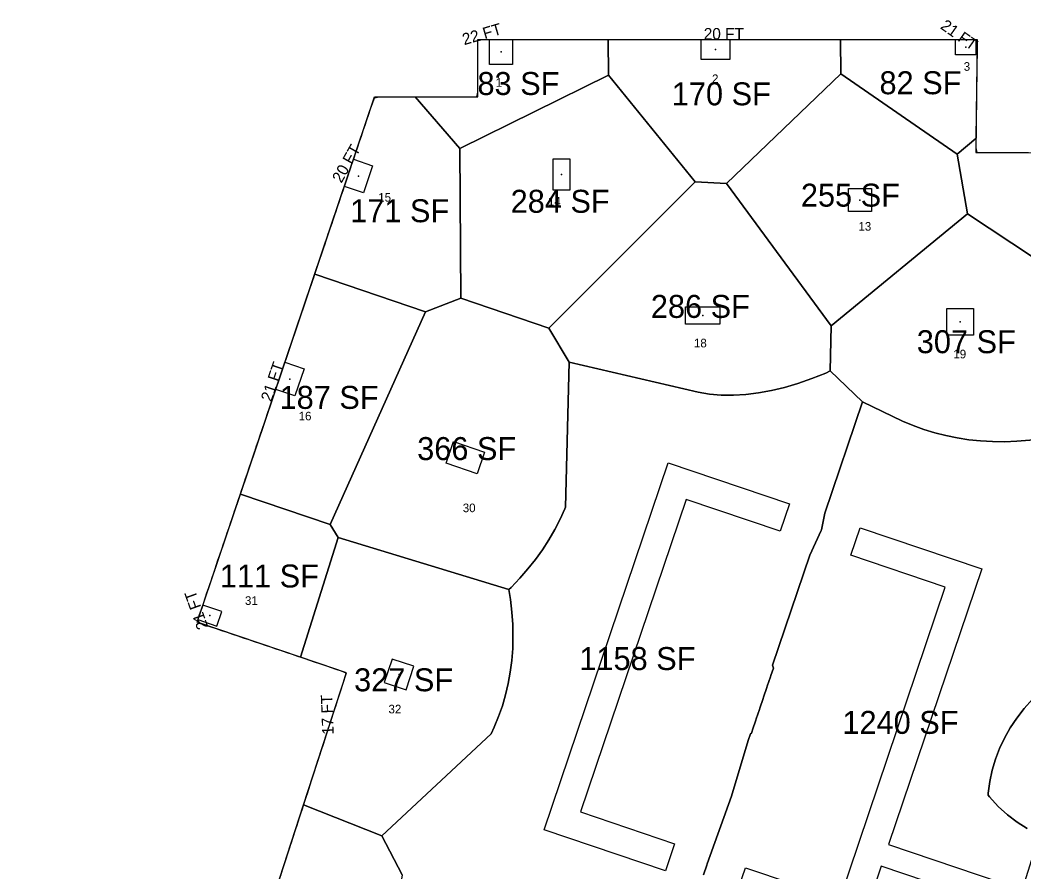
# Model space of a CAD drawing. Header units: metres. Extents: x 29 to 12657, y -13 to 49076.
# Drawn here: x 10637 to 11688, y 15845 to 16737 of the extents above; entities that cross this region are included whole.
import ezdxf
from ezdxf.enums import TextEntityAlignment as Align

# ---------------------------------------------------------------- set-up
doc = ezdxf.new("R2010")
doc.units = ezdxf.units.M
doc.layers.add('COL-IDEN', color=171, linetype='Continuous', lineweight=30)
doc.layers.add('COLS', color=52, linetype='Continuous', lineweight=20)
for name, color, linetype in [('FLOOR_5_AREA_LABELS', 3, 'Continuous'), ('FLOOR_5_BOUNDARY', 5, 'Continuous'), ('FLOOR_5_COLUMNS', 7, 'Continuous'), ('FLOOR_5_FASCADE_COLUMNS', 30, 'Continuous'), ('FLOOR_5_LARGE_TRIBUTARY', 6, 'Continuous'), ('FLOOR_5_TRIBUTARY_COL_10', 2, 'Continuous'), ('FLOOR_5_TRIBUTARY_COL_12', 2, 'Continuous'), ('FLOOR_5_TRIBUTARY_COL_13', 2, 'Continuous'), ('FLOOR_5_TRIBUTARY_COL_14', 2, 'Continuous'), ('FLOOR_5_TRIBUTARY_COL_15', 2, 'Continuous'), ('FLOOR_5_TRIBUTARY_COL_16', 2, 'Continuous'), ('FLOOR_5_TRIBUTARY_COL_21', 2, 'Continuous'), ('FLOOR_5_TRIBUTARY_COL_23', 2, 'Continuous'), ('FLOOR_5_TRIBUTARY_COL_24', 2, 'Continuous'), ('FLOOR_5_TRIBUTARY_COL_25', 2, 'Continuous'), ('FLOOR_5_TRIBUTARY_COL_36', 2, 'Continuous'), ('FLOOR_5_TRIBUTARY_COL_37', 2, 'Continuous'), ('FLOOR_5_TRIBUTARY_COL_38', 2, 'Continuous'), ('FLOOR_5_TRIBUTARY_COL_39', 2, 'Continuous'), ('FLOOR_5_TRIBUTARY_COL_8', 2, 'Continuous'), ('FLOOR_5_WALL_TRIBUTARY_45', 1, 'Continuous'), ('FLOOR_5_WALL_TRIBUTARY_46', 1, 'Continuous'), ('SLAB-RESIDENTIAL', 6, 'Continuous'), ('WALL', 4, 'Continuous')]:
    doc.layers.add(name, color=color, linetype=linetype)

msp = doc.modelspace()

# ---------------------------------------------------------------- linework, layer by layer
at = {"layer": 'COLS', "lineweight": 30}
for points in [[(11128.2, 16690.2), (11128.2, 16716.2), (11152.2, 16716.2), (11152.2, 16690.2)], [(11349.2, 16695.2), (11349.2, 16716.2), (11379.2, 16716.2), (11379.2, 16695.2)], [(11615.2, 16700.2), (11615.2, 16716.2), (11636.2, 16716.2), (11636.2, 16700.2)], [(10996.3, 16555.9), (10976.4, 16562.6), (10986, 16591.1), (11005.9, 16584.3)], [(11194.2, 16559.1), (11212.2, 16559.1), (11212.2, 16591.1), (11194.2, 16591.1)], [(11503.2, 16536.3), (11503.2, 16560.3), (11527.2, 16560.3), (11527.2, 16536.3)], [(11332.9, 16418.6), (11332.9, 16436.6), (11368.9, 16436.6), (11368.9, 16418.6)], [(11605.9, 16407.2), (11605.9, 16435.2), (11633.9, 16435.2), (11633.9, 16407.2)], [(10924.6, 16343.7), (10904.7, 16350.4), (10914.3, 16378.9), (10934.2, 16372.1)], [(11115, 16262.3), (11082.8, 16273.2), (11090.5, 16295.9), (11122.7, 16285)], [(10843.2, 16103.1), (10848.4, 16118.3), (10828.5, 16125), (10823.3, 16109.8)], [(11040.8, 16036.3), (11049.1, 16061), (11026.3, 16068.6), (11018, 16044)]]:
    msp.add_lwpolyline(points, close=True, dxfattribs=at)
at = {"layer": 'FLOOR_5_BOUNDARY'}
msp.add_lwpolyline([(10637.5, 15003.6), (10978.6, 16054.2), (10822.4, 16107), (11008, 16656.2), (11115.7, 16656.2), (11115.7, 16716.2), (11637.7, 16716.2), (11636.2, 16598.2), (12634.3, 16596.3), (12634.2, 16052.2), (12520.2, 16052.2), (12519, 15926.2), (11715.8, 15926.2), (11439.9, 15048.5), (11439.9, 15000.5), (10637.5, 15003.6)], close=True, dxfattribs=at)
at = {"layer": 'FLOOR_5_COLUMNS'}
for p in [(11625.7, 16708.2), (11140.2, 16703.2), (11364.2, 16705.7), (10991.2, 16573.5), (11203.2, 16575.1), (11515.2, 16548.3), (11350.9, 16427.6), (11619.9, 16421.2), (10919.4, 16361.3), (11102.8, 16279.1), (10835.9, 16114), (11033.6, 16052.5)]:
    msp.add_point(p, dxfattribs=at)
at = {"layer": 'FLOOR_5_FASCADE_COLUMNS'}
for points in [[(11048.9, 16656.2), (11054.9, 16656.2), (11060.9, 16656.2), (11066.9, 16656.2), (11072.9, 16656.2), (11078.9, 16656.2), (11084.9, 16656.2), (11090.9, 16656.2), (11096.9, 16656.2), (11102.9, 16656.2), (11108.9, 16656.2), (11114.9, 16656.2), (11115.7, 16661.3), (11115.7, 16667.3), (11115.7, 16673.3), (11115.7, 16679.3), (11115.7, 16685.3), (11115.7, 16691.3), (11115.7, 16697.3), (11115.7, 16703.3), (11115.7, 16709.3), (11115.7, 16715.3), (11120.9, 16716.2), (11126.9, 16716.2), (11132.9, 16716.2), (11138.9, 16716.2), (11144.9, 16716.2), (11150.9, 16716.2), (11156.9, 16716.2), (11162.9, 16716.2), (11168.9, 16716.2), (11174.9, 16716.2), (11180.9, 16716.2), (11186.9, 16716.2), (11192.9, 16716.2), (11198.9, 16716.2), (11204.9, 16716.2), (11210.9, 16716.2), (11216.9, 16716.2), (11222.9, 16716.2), (11228.9, 16716.2), (11234.9, 16716.2), (11240.9, 16716.2), (11246.9, 16716.2), (11252.9, 16716.2)], [(11252.9, 16716.2), (11258.9, 16716.2), (11264.9, 16716.2), (11270.9, 16716.2), (11276.9, 16716.2), (11282.9, 16716.2), (11288.9, 16716.2), (11294.9, 16716.2), (11300.9, 16716.2), (11306.9, 16716.2), (11312.9, 16716.2), (11318.9, 16716.2), (11324.9, 16716.2), (11330.9, 16716.2), (11336.9, 16716.2), (11342.9, 16716.2), (11348.9, 16716.2), (11354.9, 16716.2), (11360.9, 16716.2), (11366.9, 16716.2), (11372.9, 16716.2), (11378.9, 16716.2), (11384.9, 16716.2), (11390.9, 16716.2), (11396.9, 16716.2), (11402.9, 16716.2), (11408.9, 16716.2), (11414.9, 16716.2), (11420.9, 16716.2), (11426.9, 16716.2), (11432.9, 16716.2), (11438.9, 16716.2), (11444.9, 16716.2), (11450.9, 16716.2), (11456.9, 16716.2), (11462.9, 16716.2), (11468.9, 16716.2), (11474.9, 16716.2), (11480.9, 16716.2), (11486.9, 16716.2), (11492.9, 16716.2)], [(11492.9, 16716.2), (11498.9, 16716.2), (11504.9, 16716.2), (11510.9, 16716.2), (11516.9, 16716.2), (11522.9, 16716.2), (11528.9, 16716.2), (11534.9, 16716.2), (11540.9, 16716.2), (11546.9, 16716.2), (11552.9, 16716.2), (11558.9, 16716.2), (11564.9, 16716.2), (11570.9, 16716.2), (11576.9, 16716.2), (11582.9, 16716.2), (11588.9, 16716.2), (11594.9, 16716.2), (11600.9, 16716.2), (11606.9, 16716.2), (11612.9, 16716.2), (11618.9, 16716.2), (11624.9, 16716.2), (11630.9, 16716.2), (11636.9, 16716.2), (11637.7, 16711), (11637.6, 16705), (11637.5, 16699), (11637.4, 16693), (11637.4, 16687), (11637.3, 16681), (11637.2, 16675), (11637.1, 16669), (11637, 16663), (11637, 16657), (11636.9, 16651), (11636.8, 16645), (11636.7, 16639), (11636.7, 16633), (11636.6, 16627), (11636.5, 16621), (11636.4, 16615)], [(10946.2, 16473.2), (10948.1, 16478.9), (10950, 16484.6), (10951.9, 16490.2), (10953.9, 16495.9), (10955.8, 16501.6), (10957.7, 16507.3), (10959.6, 16513), (10961.6, 16518.7), (10963.5, 16524.3), (10965.4, 16530), (10967.3, 16535.7), (10969.2, 16541.4), (10971.2, 16547.1), (10973.1, 16552.8), (10975, 16558.5), (10976.9, 16564.1), (10978.8, 16569.8), (10980.8, 16575.5), (10982.7, 16581.2), (10984.6, 16586.9), (10986.5, 16592.6), (10988.5, 16598.2), (10990.4, 16603.9), (10992.3, 16609.6), (10994.2, 16615.3), (10996.1, 16621), (10998.1, 16626.7), (11000, 16632.3), (11001.9, 16638), (11003.8, 16643.7), (11005.8, 16649.4), (11007.7, 16655.1), (11012.9, 16656.2), (11018.9, 16656.2), (11024.9, 16656.2), (11030.9, 16656.2), (11036.9, 16656.2), (11042.9, 16656.2), (11048.9, 16656.2)], [(11636.4, 16615), (11636.4, 16609), (11636.3, 16603), (11637.4, 16598.2), (11643.4, 16598.2), (11649.4, 16598.2), (11655.4, 16598.1), (11661.4, 16598.1), (11667.4, 16598.1), (11673.4, 16598.1), (11679.4, 16598.1), (11685.4, 16598.1), (11691.4, 16598.1)], [(10867.4, 16240.1), (10869.3, 16245.8), (10871.2, 16251.5), (10873.2, 16257.2), (10875.1, 16262.9), (10877, 16268.6), (10878.9, 16274.3), (10880.9, 16279.9), (10882.8, 16285.6), (10884.7, 16291.3), (10886.6, 16297), (10888.5, 16302.7), (10890.5, 16308.4), (10892.4, 16314), (10894.3, 16319.7), (10896.2, 16325.4), (10898.1, 16331.1), (10900.1, 16336.8), (10902, 16342.5), (10903.9, 16348.1), (10905.8, 16353.8), (10907.8, 16359.5), (10909.7, 16365.2), (10911.6, 16370.9), (10913.5, 16376.6), (10915.4, 16382.2), (10917.4, 16387.9), (10919.3, 16393.6), (10921.2, 16399.3), (10923.1, 16405), (10925, 16410.7), (10927, 16416.4), (10928.9, 16422), (10930.8, 16427.7), (10932.7, 16433.4), (10934.7, 16439.1), (10936.6, 16444.8), (10938.5, 16450.5), (10940.4, 16456.1), (10942.3, 16461.8), (10944.3, 16467.5), (10946.2, 16473.2)], [(10927.9, 16071.3), (10922.3, 16073.2), (10916.6, 16075.1), (10910.9, 16077.1), (10905.2, 16079), (10899.5, 16080.9), (10893.8, 16082.8), (10888.2, 16084.7), (10882.5, 16086.7), (10876.8, 16088.6), (10871.1, 16090.5), (10865.4, 16092.4), (10859.7, 16094.4), (10854.1, 16096.3), (10848.4, 16098.2), (10842.7, 16100.1), (10837, 16102), (10831.3, 16104), (10825.6, 16105.9), (10823.2, 16109.4), (10825.1, 16115.1), (10827, 16120.8), (10829, 16126.5), (10830.9, 16132.2), (10832.8, 16137.8), (10834.7, 16143.5), (10836.7, 16149.2), (10838.6, 16154.9), (10840.5, 16160.6), (10842.4, 16166.3), (10844.3, 16171.9), (10846.3, 16177.6), (10848.2, 16183.3), (10850.1, 16189), (10852, 16194.7), (10853.9, 16200.4), (10855.9, 16206), (10857.8, 16211.7), (10859.7, 16217.4), (10861.6, 16223.1), (10863.6, 16228.8), (10865.5, 16234.5), (10867.4, 16240.1)], [(10934, 15916.7), (10935.8, 15922.4), (10937.7, 15928.1), (10939.5, 15933.8), (10941.4, 15939.5), (10943.2, 15945.2), (10945.1, 15951), (10946.9, 15956.7), (10948.8, 15962.4), (10950.6, 15968.1), (10952.5, 15973.8), (10954.4, 15979.5), (10956.2, 15985.2), (10958.1, 15990.9), (10959.9, 15996.6), (10961.8, 16002.3), (10963.6, 16008), (10965.5, 16013.7), (10967.3, 16019.4), (10969.2, 16025.1), (10971, 16030.8), (10972.9, 16036.6), (10974.7, 16042.3), (10976.6, 16048), (10978.4, 16053.7), (10973.4, 16055.9), (10967.7, 16057.8), (10962, 16059.8), (10956.4, 16061.7), (10950.7, 16063.6), (10945, 16065.5), (10939.3, 16067.5), (10933.6, 16069.4), (10927.9, 16071.3)], [(10909.9, 15842.5), (10911.7, 15848.2), (10913.6, 15853.9), (10915.4, 15859.6), (10917.3, 15865.4), (10919.1, 15871.1), (10921, 15876.8), (10922.9, 15882.5), (10924.7, 15888.2), (10926.6, 15893.9), (10928.4, 15899.6), (10930.3, 15905.3), (10932.1, 15911), (10934, 15916.7)]]:
    msp.add_lwpolyline(points, dxfattribs=at)
at = {"layer": 'FLOOR_5_LARGE_TRIBUTARY'}
for points in [[(11252.5, 16678.9), (11097, 16602.4), (11050.2, 16656.2), (11115.7, 16656.2), (11115.7, 16716.2), (11252.1, 16716.2), (11252.5, 16678.9)], [(11495.2, 16680.2), (11375.8, 16565.7), (11343, 16567.3), (11252.5, 16678.9), (11252.1, 16716.2), (11494.9, 16716.2), (11495.2, 16680.2)], [(11616.6, 16596.3), (11495.2, 16680.2), (11494.9, 16716.2), (11637.7, 16716.2), (11636.4, 16612.9), (11616.6, 16596.3)], [(11097, 16602.4), (11252.5, 16678.9), (11343, 16567.3), (11190.2, 16414.4), (11098.2, 16445.7), (11097, 16602.4)], [(11375.8, 16565.7), (11495.2, 16680.2), (11616.6, 16596.3), (11627.4, 16534), (11485.2, 16416.9), (11375.8, 16565.7)], [(11097, 16602.4), (11098.2, 16445.7), (11061.1, 16431.6), (10945.4, 16470.8), (11008, 16656.2), (11050.2, 16656.2), (11097, 16602.4)], [(11616.6, 16596.3), (11636.4, 16612.9), (11636.2, 16598.2), (11861.1, 16597.8), (11861.6, 16550.6), (11743, 16457.7), (11627.4, 16534), (11616.6, 16596.3)], [(11211.4, 16379.1), (11190.2, 16414.4), (11343, 16567.3), (11375.8, 16565.7), (11485.2, 16416.9), (11484.1, 16369.7), (11479.5, 16367.6), (11464.8, 16361.7), (11450.4, 16356.7), (11436.3, 16352.5), (11422.6, 16349.2), (11409.1, 16346.7), (11395.9, 16345.1), (11383, 16344.4), (11370.3, 16344.6), (11358, 16345.6), (11346, 16347.5), (11211.4, 16379.1)], [(11485.2, 16416.9), (11627.4, 16534), (11743, 16457.7), (11737.6, 16300.9), (11679.1, 16296.3), (11666.3, 16295.8), (11653.7, 16295.9), (11641.2, 16296.6), (11629, 16297.8), (11616.9, 16299.7), (11605.1, 16302.1), (11593.4, 16305), (11582, 16308.6), (11570.7, 16312.7), (11559.6, 16317.4), (11517.9, 16337.6), (11484.1, 16369.7), (11485.2, 16416.9)], [(11061.1, 16431.6), (10961.4, 16209.3), (10867.7, 16241), (10945.4, 16470.8), (11061.1, 16431.6)], [(10961.4, 16209.3), (11061.1, 16431.6), (11098.2, 16445.7), (11190.2, 16414.4), (11211.4, 16379.1), (11207.5, 16227.3), (11206.8, 16225.7), (11201.9, 16214.7), (11196.3, 16203.9), (11190.1, 16193.3), (11183.4, 16182.9), (11176.1, 16172.8), (11168.2, 16162.8), (11159.7, 16153), (11150.6, 16143.4), (11148.4, 16141.3), (10969.8, 16195.8), (10961.4, 16209.3)], [(10961.4, 16209.3), (10969.8, 16195.8), (10930.7, 16070.4), (10822.4, 16107), (10867.7, 16241), (10961.4, 16209.3)], [(10969.8, 16195.8), (11148.4, 16141.3), (11150, 16130.9), (11151.5, 16117.7), (11152.4, 16104.8), (11152.6, 16092), (11152.3, 16079.5), (11151.4, 16067.1), (11149.8, 16055), (11147.7, 16043), (11144.9, 16031.3), (11141.6, 16019.7), (11137.6, 16008.4), (11133, 15997.3), (11129.7, 15990.3), (11015.5, 15883.8), (10933.8, 15916.1), (10978.6, 16054.2), (10930.7, 16070.4), (10969.8, 16195.8)], [(10863.3, 15699.2), (10933.8, 15916.1), (11015.5, 15883.8), (11036.7, 15843), (11021.7, 15744.7), (11019.2, 15732.8), (11016.1, 15721.2), (11012.3, 15709.8), (11007.9, 15698.7), (11005, 15692.4), (10996.8, 15689.5), (10982.8, 15685.4), (10969.1, 15682.3), (10955.7, 15680.2), (10942.7, 15679.2), (10930, 15679.2), (10917.7, 15680.3), (10905.8, 15682.4), (10894.2, 15685.6), (10882.9, 15689.8), (10863.3, 15699.2)]]:
    msp.add_lwpolyline(points, close=True, dxfattribs=at)
for points in [[(11036.7, 15843), (11015.5, 15883.8), (11129.7, 15990.3), (11133, 15997.3), (11137.6, 16008.4), (11141.6, 16019.7), (11144.9, 16031.3), (11147.7, 16043), (11149.8, 16055), (11151.4, 16067.1), (11152.3, 16079.5), (11152.6, 16092), (11152.4, 16104.8), (11151.5, 16117.7), (11150, 16130.9), (11148.4, 16141.3), (11150.6, 16143.4), (11159.7, 16153), (11168.2, 16162.8), (11176.1, 16172.8), (11183.4, 16182.9), (11190.1, 16193.3), (11196.3, 16203.9), (11201.9, 16214.7), (11206.8, 16225.7), (11207.5, 16227.3), (11211.4, 16379.1), (11346, 16347.5), (11358, 16345.6), (11370.3, 16344.6), (11383, 16344.4), (11395.9, 16345.1), (11409.1, 16346.7), (11422.6, 16349.2), (11436.3, 16352.5), (11450.4, 16356.7), (11464.8, 16361.7), (11479.5, 16367.6), (11484.1, 16369.7), (11517.9, 16337.6), (11478.5, 16221.2), (11475, 16203.5), (11474.5, 16202.8), (11462.8, 16177.3), (11423.8, 16062.2), (11424.8, 16059.2), (11422.2, 16051.5), (11421.8, 16050.1), (11418.3, 16040.2), (11417.9, 16038.7), (11414.5, 16028.8), (11414.1, 16027.4), (11410.7, 16017.4), (11410.2, 16016), (11406.8, 16006.1), (11406.4, 16004.6), (11403, 15994.7), (11402.5, 15993.3), (11401.8, 15991.2), (11400.7, 15990.4), (11398.4, 15983.3), (11381, 15925.4), (11355.5, 15854.5), (11355.2, 15853), (11351.7, 15843.2)], [(11351.7, 15843.2), (11355.2, 15853), (11355.5, 15854.5), (11381, 15925.4), (11398.4, 15983.3), (11400.7, 15990.4), (11401.8, 15991.2), (11402.5, 15993.3), (11403, 15994.7), (11406.4, 16004.6), (11406.8, 16006.1), (11410.2, 16016), (11410.7, 16017.4), (11414.1, 16027.4), (11414.5, 16028.8), (11417.9, 16038.7), (11418.3, 16040.2), (11421.8, 16050.1), (11422.2, 16051.5), (11424.8, 16059.2), (11423.8, 16062.2), (11462.8, 16177.3), (11474.5, 16202.8), (11475, 16203.5), (11478.5, 16221.2), (11517.9, 16337.6), (11559.6, 16317.4), (11570.7, 16312.7), (11582, 16308.6), (11593.4, 16305), (11605.1, 16302.1), (11616.9, 16299.7), (11629, 16297.8), (11641.2, 16296.6), (11653.7, 16295.9), (11666.3, 16295.8), (11679.1, 16296.3), (11737.6, 16300.9)], [(11689.9, 15891.4), (11679.4, 15898), (11669.4, 15905.7), (11659.7, 15914.6), (11650.4, 15924.5), (11649.1, 15926.2), (11649.2, 15928.4), (11649.2, 15928.4), (11650.8, 15940.5), (11653.3, 15952.3), (11656.7, 15963.8), (11661, 15975), (11666.2, 15986), (11672.2, 15996.6), (11679.1, 16006.9), (11686.9, 16017), (11695.6, 16026.7)], [(11695.6, 16026.7), (11686.9, 16017), (11679.1, 16006.9), (11672.2, 15996.6), (11666.2, 15986), (11661, 15975), (11656.7, 15963.8), (11653.3, 15952.3), (11650.8, 15940.5), (11649.2, 15928.4), (11649.1, 15926.2), (11650.4, 15924.5), (11659.7, 15914.6), (11669.4, 15905.7), (11679.4, 15898), (11689.9, 15891.4)]]:
    msp.add_lwpolyline(points, dxfattribs=at)
at = {"layer": 'FLOOR_5_TRIBUTARY_COL_10'}
msp.add_lwpolyline([(10961.4, 16209.3), (11061.1, 16431.6), (11098.2, 16445.7), (11190.2, 16414.4), (11211.4, 16379.1), (11207.5, 16227.3), (11206.8, 16225.7), (11201.9, 16214.7), (11196.3, 16203.9), (11190.1, 16193.3), (11183.4, 16182.9), (11176.1, 16172.8), (11168.2, 16162.8), (11159.7, 16153), (11150.6, 16143.4), (11148.4, 16141.3), (10969.8, 16195.8), (10961.4, 16209.3)], close=True, dxfattribs=at)
at = {"layer": 'FLOOR_5_TRIBUTARY_COL_12'}
msp.add_lwpolyline([(10961.4, 16209.3), (10969.8, 16195.8), (10930.7, 16070.4), (10822.4, 16107), (10867.7, 16241), (10961.4, 16209.3)], close=True, dxfattribs=at)
at = {"layer": 'FLOOR_5_TRIBUTARY_COL_13'}
msp.add_lwpolyline([(11061.1, 16431.6), (10961.4, 16209.3), (10867.7, 16241), (10945.4, 16470.8), (11061.1, 16431.6)], close=True, dxfattribs=at)
at = {"layer": 'FLOOR_5_TRIBUTARY_COL_14'}
msp.add_lwpolyline([(10969.8, 16195.8), (11148.4, 16141.3), (11150, 16130.9), (11151.5, 16117.7), (11152.4, 16104.8), (11152.6, 16092), (11152.3, 16079.5), (11151.4, 16067.1), (11149.8, 16055), (11147.7, 16043), (11144.9, 16031.3), (11141.6, 16019.7), (11137.6, 16008.4), (11133, 15997.3), (11129.7, 15990.3), (11015.5, 15883.8), (10933.8, 15916.1), (10978.6, 16054.2), (10930.7, 16070.4), (10969.8, 16195.8)], close=True, dxfattribs=at)
at = {"layer": 'FLOOR_5_TRIBUTARY_COL_15'}
msp.add_lwpolyline([(11097, 16602.4), (11098.2, 16445.7), (11061.1, 16431.6), (10945.4, 16470.8), (11008, 16656.2), (11050.2, 16656.2), (11097, 16602.4)], close=True, dxfattribs=at)
at = {"layer": 'FLOOR_5_TRIBUTARY_COL_16'}
msp.add_lwpolyline([(11252.5, 16678.9), (11097, 16602.4), (11050.2, 16656.2), (11115.7, 16656.2), (11115.7, 16716.2), (11252.1, 16716.2), (11252.5, 16678.9)], close=True, dxfattribs=at)
at = {"layer": 'FLOOR_5_TRIBUTARY_COL_21'}
msp.add_lwpolyline([(11097, 16602.4), (11252.5, 16678.9), (11343, 16567.3), (11190.2, 16414.4), (11098.2, 16445.7), (11097, 16602.4)], close=True, dxfattribs=at)
at = {"layer": 'FLOOR_5_TRIBUTARY_COL_23'}
msp.add_lwpolyline([(11495.2, 16680.2), (11375.8, 16565.7), (11343, 16567.3), (11252.5, 16678.9), (11252.1, 16716.2), (11494.9, 16716.2), (11495.2, 16680.2)], close=True, dxfattribs=at)
at = {"layer": 'FLOOR_5_TRIBUTARY_COL_24'}
msp.add_lwpolyline([(11616.6, 16596.3), (11495.2, 16680.2), (11494.9, 16716.2), (11637.7, 16716.2), (11636.4, 16612.9), (11616.6, 16596.3)], close=True, dxfattribs=at)
at = {"layer": 'FLOOR_5_TRIBUTARY_COL_25'}
msp.add_lwpolyline([(11485.2, 16416.9), (11627.4, 16534), (11743, 16457.7), (11737.6, 16300.9), (11679.1, 16296.3), (11666.3, 16295.8), (11653.7, 16295.9), (11641.2, 16296.6), (11629, 16297.8), (11616.9, 16299.7), (11605.1, 16302.1), (11593.4, 16305), (11582, 16308.6), (11570.7, 16312.7), (11559.6, 16317.4), (11517.9, 16337.6), (11484.1, 16369.7), (11485.2, 16416.9)], close=True, dxfattribs=at)
at = {"layer": 'FLOOR_5_TRIBUTARY_COL_36'}
msp.add_lwpolyline([(11616.6, 16596.3), (11636.4, 16612.9), (11636.2, 16598.2), (11861.1, 16597.8), (11861.6, 16550.6), (11743, 16457.7), (11627.4, 16534), (11616.6, 16596.3)], close=True, dxfattribs=at)
at = {"layer": 'FLOOR_5_TRIBUTARY_COL_37'}
msp.add_lwpolyline([(11689.9, 15891.4), (11679.4, 15898), (11669.4, 15905.7), (11659.7, 15914.6), (11650.4, 15924.5), (11649.1, 15926.2), (11649.2, 15928.4), (11649.2, 15928.4), (11650.8, 15940.5), (11653.3, 15952.3), (11656.7, 15963.8), (11661, 15975), (11666.2, 15986), (11672.2, 15996.6), (11679.1, 16006.9), (11686.9, 16017), (11695.6, 16026.7)], dxfattribs=at)
at = {"layer": 'FLOOR_5_TRIBUTARY_COL_38'}
msp.add_lwpolyline([(11375.8, 16565.7), (11495.2, 16680.2), (11616.6, 16596.3), (11627.4, 16534), (11485.2, 16416.9), (11375.8, 16565.7)], close=True, dxfattribs=at)
at = {"layer": 'FLOOR_5_TRIBUTARY_COL_39'}
msp.add_lwpolyline([(11211.4, 16379.1), (11190.2, 16414.4), (11343, 16567.3), (11375.8, 16565.7), (11485.2, 16416.9), (11484.1, 16369.7), (11479.5, 16367.6), (11464.8, 16361.7), (11450.4, 16356.7), (11436.3, 16352.5), (11422.6, 16349.2), (11409.1, 16346.7), (11395.9, 16345.1), (11383, 16344.4), (11370.3, 16344.6), (11358, 16345.6), (11346, 16347.5), (11211.4, 16379.1)], close=True, dxfattribs=at)
at = {"layer": 'FLOOR_5_TRIBUTARY_COL_8'}
msp.add_lwpolyline([(10863.3, 15699.2), (10933.8, 15916.1), (11015.5, 15883.8), (11036.7, 15843), (11021.7, 15744.7), (11019.2, 15732.8), (11016.1, 15721.2), (11012.3, 15709.8), (11007.9, 15698.7), (11005, 15692.4), (10996.8, 15689.5), (10982.8, 15685.4), (10969.1, 15682.3), (10955.7, 15680.2), (10942.7, 15679.2), (10930, 15679.2), (10917.7, 15680.3), (10905.8, 15682.4), (10894.2, 15685.6), (10882.9, 15689.8), (10863.3, 15699.2)], close=True, dxfattribs=at)
at = {"layer": 'FLOOR_5_WALL_TRIBUTARY_45'}
for points in [[(11351.7, 15843.2), (11355.2, 15853), (11355.5, 15854.5), (11381, 15925.4), (11398.4, 15983.3), (11400.7, 15990.4), (11401.8, 15991.2), (11402.5, 15993.3), (11403, 15994.7), (11406.4, 16004.6), (11406.8, 16006.1), (11410.2, 16016), (11410.7, 16017.4), (11414.1, 16027.4), (11414.5, 16028.8), (11417.9, 16038.7), (11418.3, 16040.2), (11421.8, 16050.1), (11422.2, 16051.5), (11424.8, 16059.2), (11423.8, 16062.2), (11462.8, 16177.3), (11474.5, 16202.8), (11475, 16203.5), (11478.5, 16221.2), (11517.9, 16337.6), (11559.6, 16317.4), (11570.7, 16312.7), (11582, 16308.6), (11593.4, 16305), (11605.1, 16302.1), (11616.9, 16299.7), (11629, 16297.8), (11641.2, 16296.6), (11653.7, 16295.9), (11666.3, 16295.8), (11679.1, 16296.3), (11737.6, 16300.9)], [(11695.6, 16026.7), (11686.9, 16017), (11679.1, 16006.9), (11672.2, 15996.6), (11666.2, 15986), (11661, 15975), (11656.7, 15963.8), (11653.3, 15952.3), (11650.8, 15940.5), (11649.2, 15928.4), (11649.1, 15926.2), (11650.4, 15924.5), (11659.7, 15914.6), (11669.4, 15905.7), (11679.4, 15898), (11689.9, 15891.4)]]:
    msp.add_lwpolyline(points, dxfattribs=at)
at = {"layer": 'FLOOR_5_WALL_TRIBUTARY_46'}
msp.add_lwpolyline([(11036.7, 15843), (11015.5, 15883.8), (11129.7, 15990.3), (11133, 15997.3), (11137.6, 16008.4), (11141.6, 16019.7), (11144.9, 16031.3), (11147.7, 16043), (11149.8, 16055), (11151.4, 16067.1), (11152.3, 16079.5), (11152.6, 16092), (11152.4, 16104.8), (11151.5, 16117.7), (11150, 16130.9), (11148.4, 16141.3), (11150.6, 16143.4), (11159.7, 16153), (11168.2, 16162.8), (11176.1, 16172.8), (11183.4, 16182.9), (11190.1, 16193.3), (11196.3, 16203.9), (11201.9, 16214.7), (11206.8, 16225.7), (11207.5, 16227.3), (11211.4, 16379.1), (11346, 16347.5), (11358, 16345.6), (11370.3, 16344.6), (11383, 16344.4), (11395.9, 16345.1), (11409.1, 16346.7), (11422.6, 16349.2), (11436.3, 16352.5), (11450.4, 16356.7), (11464.8, 16361.7), (11479.5, 16367.6), (11484.1, 16369.7), (11517.9, 16337.6), (11478.5, 16221.2), (11475, 16203.5), (11474.5, 16202.8), (11462.8, 16177.3), (11423.8, 16062.2), (11424.8, 16059.2), (11422.2, 16051.5), (11421.8, 16050.1), (11418.3, 16040.2), (11417.9, 16038.7), (11414.5, 16028.8), (11414.1, 16027.4), (11410.7, 16017.4), (11410.2, 16016), (11406.8, 16006.1), (11406.4, 16004.6), (11403, 15994.7), (11402.5, 15993.3), (11401.8, 15991.2), (11400.7, 15990.4), (11398.4, 15983.3), (11381, 15925.4), (11355.5, 15854.5), (11355.2, 15853), (11351.7, 15843.2)], dxfattribs=at)
at = {"layer": 'SLAB-RESIDENTIAL'}
msp.add_lwpolyline([(10637.5, 15003.6), (10978.6, 16054.2), (10822.4, 16107), (11008, 16656.2), (11115.7, 16656.2), (11115.7, 16716.2), (11637.7, 16716.2), (11636.2, 16598.2), (12634.3, 16596.3), (12634.2, 16052.2), (12520.2, 16052.2), (12519, 15926.2), (11715.8, 15926.2), (11439.9, 15048.5), (11439.9, 15000.5)], close=True, dxfattribs=at)
at = {"layer": 'WALL'}
for points in [[(11314.7, 16273.7), (11441.6, 16230.8), (11431.9, 16202.1), (11333.4, 16235.4), (11223, 15908.8), (11321.5, 15875.5), (11311.9, 15847.1), (11185, 15890)], [(11515.5, 16205.8), (11642.5, 16162.9), (11545.1, 15874.7), (11686, 15827.1), (11678.3, 15804.3), (11537.4, 15852), (11512.8, 15779.2), (11385.8, 15822.1), (11395.4, 15850.5), (11494, 15817.2), (11604.4, 16143.8), (11505.8, 16177.1)]]:
    msp.add_lwpolyline(points, close=True, dxfattribs=at)

# ---------------------------------------------------------------- texts
at = {"layer": 'COL-IDEN', "char_height": 9, "attachment_point": 1}
for s, insert, width in [('3', (11623.6, 16692.5), 8.484), ('1', (11134.5, 16675.8), 8.484), ('2', (11360.6, 16679.7), 8.484), ('15', (11011.8, 16555.7), 16.968), ('14', (11189.1, 16551.5), 16.968), ('13', (11513.6, 16525.4), 16.968), ('18', (11341.7, 16403.4), 16.968), ('19', (11612.8, 16391.9), 16.968), ('16', (10928.6, 16327.1), 16.968), ('30', (11100.1, 16231.1), 16.968), ('31', (10872.5, 16134.2), 16.968), ('32', (11022.5, 16020.8), 16.968)]:
    msp.add_mtext(s, dxfattribs=dict(at, insert=insert, width=width))
at = {"layer": 'FLOOR_5_AREA_LABELS'}
for s, p in [('83 SF', (11158.3, 16670.2)), ('82 SF', (11578.4, 16671)), ('170 SF', (11370.3, 16659.4)), ('255 SF', (11505.2, 16553.5)), ('171 SF', (11034.2, 16537.2)), ('284 SF', (11201.9, 16547.1)), ('286 SF', (11348.4, 16437.2)), ('307 SF', (11626.3, 16400.3)), ('187 SF', (10960.4, 16342.1)), ('366 SF', (11104.2, 16288.6)), ('111 SF', (10898, 16155.4)), ('1158 SF', (11282.6, 16069.1)), ('327 SF', (11038.3, 16046.9)), ('1240 SF', (11557.5, 16002.4))]:
    msp.add_text(s, height=24, dxfattribs=at).set_placement(p, align=Align.MIDDLE_CENTER)
at = {"layer": 'FLOOR_5_FASCADE_COLUMNS'}
for s, rotation, p in [('22 FT', 16.3895, (11120, 16721.9)), ('21 FT', -35.1695, (11618.9, 16721.1)), ('20 FT', 60.6973, (10978.3, 16586.6)), ('21 FT', 71.3214, (10901.1, 16358.6)), ('21 FT', 109.7264, (10821.7, 16119.6)), ('17 FT', 92.2314, (10958.5, 16010.4))]:
    msp.add_text(s, height=12, rotation=rotation, dxfattribs=at).set_placement(p, align=Align.MIDDLE_CENTER)
msp.add_text('20 FT', height=12, dxfattribs=at).set_placement((11372.9, 16722.2), align=Align.MIDDLE_CENTER)

doc.saveas('drawing.dxf')
